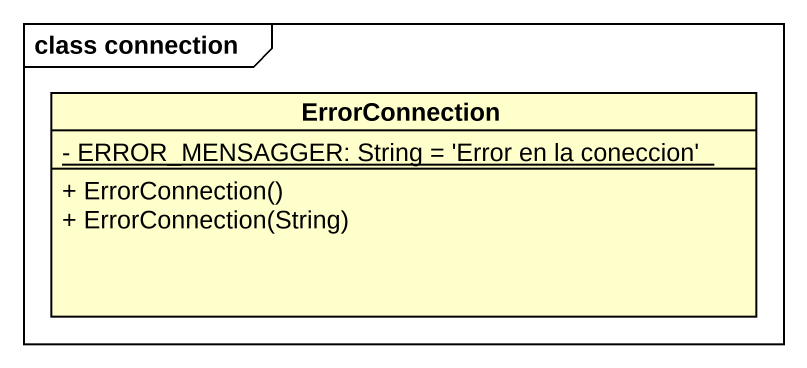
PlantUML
@startuml
mainframe class connection
hide circle
hide empty members
skinparam classAttributeIconSize 0
class ErrorConnection {
  {static} - ERROR_MENSAGGER: String = 'Error en la coneccion'
  + ErrorConnection()
  + ErrorConnection(String)
}
@enduml
